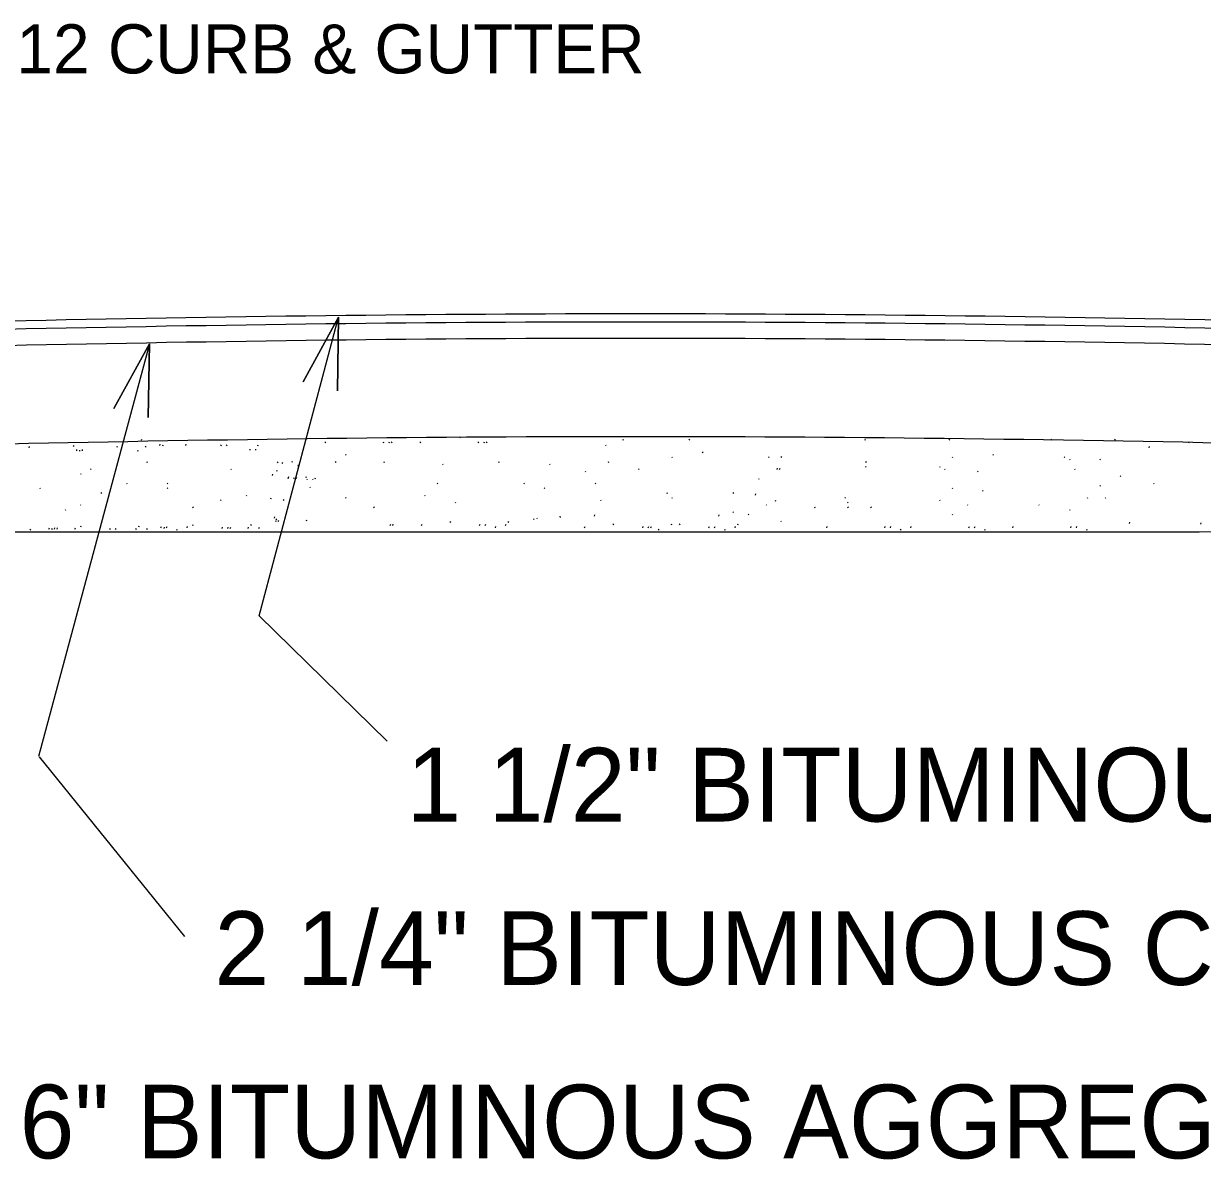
# Model space of a CAD drawing. Extents: x -204.74 to -200.32, y 189.09 to 194.82.
# Drawn here: x -202.873 to -202.152, y 192.041 to 192.737 of the extents above; entities that cross this region are included whole.
import ezdxf

# ---------------------------------------------------------------- set-up
doc = ezdxf.new("R2010")
doc.units = 0
doc.layers.add('Level 2', color=7, linetype='Continuous')

msp = doc.modelspace()

# ---------------------------------------------------------------- linework, layer by layer
at = {"layer": 'Level 2'}
for p, q in [((-202.8012, 192.48195), (-202.80089, 192.48252)), ((-202.7899, 192.47882), (-202.78964, 192.4795)), ((-202.78802, 192.47846), (-202.78776, 192.47913)), ((-202.77396, 192.47882), (-202.7737, 192.4795)), ((-202.75245, 192.47846), (-202.75214, 192.47913)), ((-202.74901, 192.47846), (-202.7487, 192.47913)), ((-202.7299, 192.47846), (-202.72964, 192.47913)), ((-202.68859, 192.48028), (-202.68828, 192.48096)), ((-202.65297, 192.48028), (-202.65271, 192.48096)), ((-202.64953, 192.48028), (-202.64927, 192.48096)), ((-202.64797, 192.48028), (-202.64771, 192.48096)), ((-202.63047, 192.48028), (-202.6301, 192.48096)), ((-202.6062, 192.48335), (-202.60589, 192.48398)), ((-202.5949, 192.48028), (-202.59464, 192.48096)), ((-202.59141, 192.48028), (-202.59115, 192.48096)), ((-202.5899, 192.48028), (-202.58958, 192.48096)), ((-202.51698, 192.47908), (-202.51677, 192.47867)), ((-202.5063, 192.48195), (-202.50599, 192.48252)), ((-202.46573, 192.48195), (-202.46542, 192.48252)), ((-202.35807, 192.48195), (-202.35776, 192.48252)), ((-202.30661, 192.48195), (-202.30625, 192.48252)), ((-202.24417, 192.48195), (-202.24385, 192.48252)), ((-202.20516, 192.48195), (-202.20484, 192.48252)), ((-202.1599, 192.48044), (-202.15964, 192.48106)), ((-202.86995, 192.47736), (-202.86964, 192.47804)), ((-202.84266, 192.47809), (-202.84234, 192.47882)), ((-202.84089, 192.47622), (-202.84083, 192.47554)), ((-202.83901, 192.47591), (-202.83896, 192.47523)), ((-202.8375, 192.47622), (-202.83745, 192.47554)), ((-202.81609, 192.47778), (-202.81578, 192.47841)), ((-202.80349, 192.47591), (-202.80339, 192.47523)), ((-202.79859, 192.47778), (-202.79823, 192.47841)), ((-202.73479, 192.47658), (-202.73474, 192.47596)), ((-202.73135, 192.47658), (-202.7313, 192.47596)), ((-202.6762, 192.47325), (-202.67589, 192.47283)), ((-202.47646, 192.47184), (-202.4762, 192.47137)), ((-202.45776, 192.47476), (-202.4575, 192.47429)), ((-202.41719, 192.47184), (-202.41693, 192.47137)), ((-202.40948, 192.47132), (-202.40917, 192.472)), ((-202.3049, 192.47184), (-202.30453, 192.47137)), ((-202.2799, 192.47325), (-202.27953, 192.47283)), ((-202.2362, 192.47184), (-202.23589, 192.47137)), ((-202.18422, 192.47736), (-202.18391, 192.47804)), ((-202.79792, 192.46887), (-202.7976, 192.46841)), ((-202.71776, 192.46804), (-202.71745, 192.46872)), ((-202.7149, 192.46768), (-202.71458, 192.4683)), ((-202.70891, 192.46851), (-202.70859, 192.46913)), ((-202.70521, 192.46617), (-202.7049, 192.46689)), ((-202.68245, 192.46887), (-202.68214, 192.46841)), ((-202.65281, 192.46887), (-202.6525, 192.46841)), ((-202.61687, 192.46742), (-202.61661, 192.467)), ((-202.5826, 192.46887), (-202.58224, 192.46841)), ((-202.55135, 192.46742), (-202.55109, 192.467)), ((-202.51547, 192.46887), (-202.51521, 192.46841)), ((-202.41203, 192.46413), (-202.41177, 192.46481)), ((-202.41047, 192.46413), (-202.41016, 192.46481)), ((-202.35786, 192.46887), (-202.35755, 192.46841)), ((-202.35786, 192.46596), (-202.35755, 192.46549)), ((-202.3126, 192.46596), (-202.31234, 192.46549)), ((-202.23302, 192.47033), (-202.23281, 192.46992)), ((-202.21432, 192.47033), (-202.21406, 192.46992)), ((-202.83849, 192.46153), (-202.83818, 192.46117)), ((-202.83224, 192.4645), (-202.83198, 192.46408)), ((-202.74641, 192.4645), (-202.74615, 192.46408)), ((-202.72094, 192.46044), (-202.72062, 192.46117)), ((-202.71823, 192.46304), (-202.71797, 192.46367)), ((-202.71141, 192.45851), (-202.71104, 192.45919)), ((-202.7112, 192.45903), (-202.71089, 192.45966)), ((-202.70792, 192.45851), (-202.70766, 192.45919)), ((-202.70641, 192.45851), (-202.70604, 192.45919)), ((-202.70031, 192.45903), (-202.7, 192.45966)), ((-202.69995, 192.45825), (-202.69964, 192.45783)), ((-202.69646, 192.45825), (-202.69615, 192.45783)), ((-202.69484, 192.45825), (-202.69453, 192.45893)), ((-202.52953, 192.46304), (-202.52922, 192.46257)), ((-202.49677, 192.4645), (-202.49646, 192.46408)), ((-202.42344, 192.45861), (-202.42318, 192.4582)), ((-202.30953, 192.4645), (-202.30922, 192.46408)), ((-202.28927, 192.46304), (-202.28896, 192.46257)), ((-202.22995, 192.4645), (-202.22964, 192.46408)), ((-202.20187, 192.46012), (-202.20156, 192.45966)), ((-202.86344, 192.45278), (-202.86318, 192.45236)), ((-202.81036, 192.4557), (-202.8101, 192.45528)), ((-202.78542, 192.4557), (-202.78505, 192.45523)), ((-202.78542, 192.45278), (-202.78505, 192.45236)), ((-202.69802, 192.45351), (-202.69776, 192.45309)), ((-202.62, 192.4557), (-202.61974, 192.45528)), ((-202.56703, 192.4557), (-202.56667, 192.45523)), ((-202.55453, 192.45278), (-202.55422, 192.45236)), ((-202.52328, 192.4557), (-202.52297, 192.45523)), ((-202.3049, 192.45278), (-202.30453, 192.45236)), ((-202.28615, 192.45127), (-202.28583, 192.45085)), ((-202.21432, 192.45424), (-202.21406, 192.45377)), ((-202.18156, 192.4557), (-202.1813, 192.45528)), ((-202.82594, 192.44986), (-202.82568, 192.44939)), ((-202.75266, 192.44544), (-202.7524, 192.44502)), ((-202.73703, 192.44835), (-202.73677, 192.44794)), ((-202.72198, 192.44611), (-202.72172, 192.44674)), ((-202.71417, 192.44497), (-202.71385, 192.44564)), ((-202.6762, 192.44695), (-202.67589, 192.44643)), ((-202.62781, 192.44835), (-202.6276, 192.44794)), ((-202.60906, 192.44403), (-202.6088, 192.44356)), ((-202.52016, 192.44544), (-202.51984, 192.44502)), ((-202.47958, 192.44986), (-202.47927, 192.44939)), ((-202.47646, 192.44695), (-202.4762, 192.44643)), ((-202.43906, 192.44986), (-202.43875, 192.44939)), ((-202.42526, 192.44835), (-202.425, 192.44908)), ((-202.41297, 192.4446), (-202.41271, 192.44528)), ((-202.37042, 192.44695), (-202.37005, 192.44643)), ((-202.36885, 192.44403), (-202.36849, 192.44356)), ((-202.3126, 192.44544), (-202.31234, 192.44502)), ((-202.22214, 192.44695), (-202.22187, 192.44643)), ((-202.2112, 192.44695), (-202.21094, 192.44643)), ((-202.84781, 192.4396), (-202.84755, 192.43919)), ((-202.83849, 192.44247), (-202.83818, 192.4421)), ((-202.76979, 192.44111), (-202.76948, 192.44064)), ((-202.65906, 192.44111), (-202.65875, 192.44059)), ((-202.5238, 192.43554), (-202.52354, 192.43627)), ((-202.44766, 192.43554), (-202.4474, 192.43627)), ((-202.43906, 192.43814), (-202.43875, 192.43768)), ((-202.42969, 192.43663), (-202.42937, 192.43627)), ((-202.41875, 192.44247), (-202.41844, 192.4421)), ((-202.38911, 192.44111), (-202.3888, 192.44064)), ((-202.36885, 192.44111), (-202.36849, 192.44064)), ((-202.35474, 192.44111), (-202.35448, 192.44064)), ((-202.3049, 192.43663), (-202.30453, 192.43627)), ((-202.29547, 192.44247), (-202.29521, 192.4421)), ((-202.25182, 192.44247), (-202.25151, 192.4421)), ((-202.23302, 192.4396), (-202.23281, 192.43919)), ((-202.83833, 192.42893), (-202.83807, 192.4296)), ((-202.80281, 192.42893), (-202.8025, 192.4296)), ((-202.78917, 192.42835), (-202.78891, 192.42903)), ((-202.78729, 192.42799), (-202.78703, 192.42861)), ((-202.78573, 192.42835), (-202.78542, 192.42903)), ((-202.77318, 192.42835), (-202.77297, 192.42903)), ((-202.76969, 192.42966), (-202.76937, 192.43038)), ((-202.75172, 192.42799), (-202.75141, 192.42861)), ((-202.74828, 192.42799), (-202.74797, 192.42861)), ((-202.74672, 192.42799), (-202.74641, 192.42861)), ((-202.73578, 192.42799), (-202.73552, 192.42861)), ((-202.73411, 192.42966), (-202.7338, 192.43038)), ((-202.72917, 192.42799), (-202.72885, 192.42861)), ((-202.71974, 192.43429), (-202.71948, 192.43497)), ((-202.71896, 192.4321), (-202.7187, 192.43273)), ((-202.71859, 192.4332), (-202.71828, 192.43382)), ((-202.7174, 192.4321), (-202.71708, 192.43273)), ((-202.70016, 192.43262), (-202.69984, 192.4333)), ((-202.6488, 192.42981), (-202.64849, 192.43049)), ((-202.64729, 192.42981), (-202.64693, 192.43049)), ((-202.62969, 192.42981), (-202.62937, 192.43049)), ((-202.61208, 192.43153), (-202.61182, 192.43221)), ((-202.59417, 192.42981), (-202.59385, 192.43049)), ((-202.59068, 192.42981), (-202.59036, 192.43049)), ((-202.58443, 192.42835), (-202.58417, 192.42903)), ((-202.57823, 192.42981), (-202.57792, 192.43049)), ((-202.57656, 192.43153), (-202.57625, 192.43221)), ((-202.56109, 192.43372), (-202.56078, 192.43335)), ((-202.55917, 192.43445), (-202.55885, 192.43403)), ((-202.5449, 192.43538), (-202.54484, 192.43471)), ((-202.52984, 192.42835), (-202.52958, 192.42903)), ((-202.51224, 192.43007), (-202.51193, 192.4307)), ((-202.49427, 192.42835), (-202.49401, 192.42903)), ((-202.49083, 192.42835), (-202.49052, 192.42903)), ((-202.48927, 192.42835), (-202.48896, 192.42903)), ((-202.47672, 192.43007), (-202.47635, 192.4307)), ((-202.47172, 192.43007), (-202.47135, 192.4307)), ((-202.4537, 192.42835), (-202.45344, 192.42903)), ((-202.45026, 192.42835), (-202.44995, 192.42903)), ((-202.43771, 192.42835), (-202.4375, 192.42903)), ((-202.43609, 192.43007), (-202.43578, 192.4307)), ((-202.40969, 192.43262), (-202.40943, 192.43221)), ((-202.38161, 192.42835), (-202.3813, 192.42903)), ((-202.34604, 192.42835), (-202.34573, 192.42903)), ((-202.3426, 192.42835), (-202.34229, 192.42903)), ((-202.3301, 192.42835), (-202.32984, 192.42903)), ((-202.29458, 192.42835), (-202.29422, 192.42903)), ((-202.29115, 192.42835), (-202.29078, 192.42903)), ((-202.26771, 192.42835), (-202.26745, 192.42903)), ((-202.23214, 192.42835), (-202.23187, 192.42903)), ((-202.22875, 192.42835), (-202.22839, 192.42903)), ((-202.19625, 192.43101), (-202.19599, 192.43169)), ((-202.15266, 192.43059), (-202.15229, 192.43132)), ((-202.86917, 192.42689), (-202.86891, 192.42757)), ((-202.85781, 192.42757), (-202.8575, 192.4283)), ((-202.85594, 192.42726), (-202.85562, 192.42788)), ((-202.85432, 192.42757), (-202.85411, 192.4283)), ((-202.85281, 192.42757), (-202.8525, 192.4283)), ((-202.84193, 192.42757), (-202.84156, 192.4283)), ((-202.82042, 192.42726), (-202.82005, 192.42788)), ((-202.81693, 192.42726), (-202.81661, 192.42788)), ((-202.80448, 192.42726), (-202.80411, 192.42788)), ((-202.79786, 192.42726), (-202.7975, 192.42788)), ((-202.77943, 192.42689), (-202.77917, 192.42757)), ((-202.48458, 192.42689), (-202.48427, 192.42757)), ((-202.44396, 192.42689), (-202.4437, 192.42757)), ((-202.33635, 192.42689), (-202.33604, 192.42757)), ((-202.2849, 192.42689), (-202.28453, 192.42757)), ((-202.22245, 192.42689), (-202.22219, 192.42757)), ((-202.86385, 192.28808), (-202.77474, 192.1781))]:
    msp.add_line(p, q, dxfattribs=at)
for points in [[(-202.65061, 192.29763), (-202.7291, 192.37434), (-202.6804, 192.55731), (-202.6804, 192.55731), (-202.70222, 192.51778), (-202.6804, 192.55731), (-202.68113, 192.51221), (-202.6804, 192.55731)], [(-202.79626, 192.54094), (-202.79698, 192.49581), (-202.79626, 192.54094), (-202.81809, 192.50143), (-202.79626, 192.54094), (-202.79626, 192.54094), (-202.86424, 192.28833)]]:
    msp.add_lwpolyline(points, dxfattribs=at)
for points in [[(-203.28755, 192.54455), (-202.50479, 192.55955), (-201.72198, 192.54518)], [(-203.28734, 192.5395), (-202.50479, 192.55455), (-201.72214, 192.54018)], [(-203.28693, 192.5295), (-202.50479, 192.54455), (-201.7225, 192.53018)], [(-203.28464, 192.46929), (-202.50474, 192.48434), (-201.72474, 192.47002)], [(-203.4174, 192.42632), (-202.51094, 192.4258), (-201.59589, 192.42648)]]:
    msp.add_spline(points, degree=3, dxfattribs=at)

# ---------------------------------------------------------------- texts
for s, height, p in [('TYPE B.6-12 CURB & GUTTER', 0.0300925, (-203.06772, 192.7066)), ('1 1/2" BITUMINOUS CONC. SURFACE COURSE, MIX "C", N50', 0.0451387, (-202.63894, 192.24843)), ('2 1/4" BITUMINOUS CONC. BINDER COURSE, IL-19, N50', 0.0451387, (-202.75642, 192.14834)), ('6" BITUMINOUS AGGREGATE MIXTURE BASE COURSE', 0.0451387, (-202.87575, 192.04212))]:
    msp.add_text(s, height=height, dxfattribs=at).set_placement(p)

doc.saveas('drawing.dxf')
